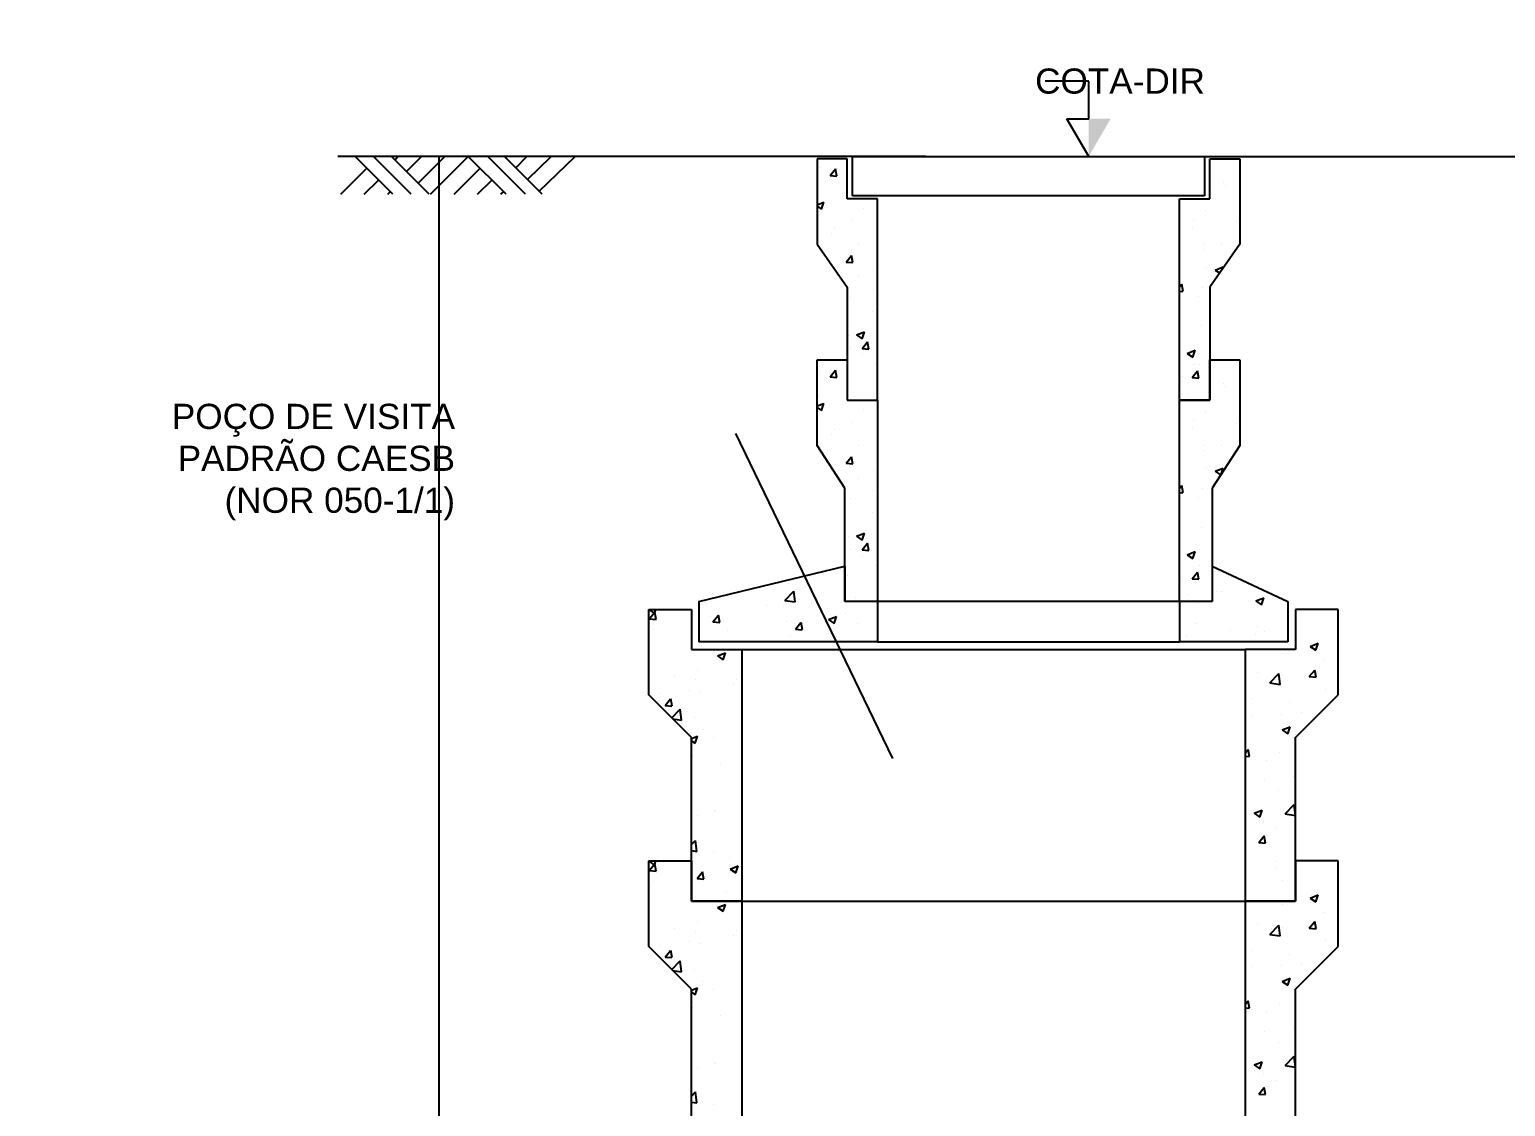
# Model space of a CAD drawing. Extents: x -160 to 364724, y -100 to 7353297.
# Drawn here: x 361129.9 to 361329.1, y 7349322.3 to 7349467.7 of the extents above; entities that cross this region are included whole.
import ezdxf
from ezdxf.enums import TextEntityAlignment as Align

# ---------------------------------------------------------------- set-up
doc = ezdxf.new("R2010")
doc.units = 0
doc.header["$LTSCALE"] = 5
for name, color, linetype in [('desenho', 4, 'Continuous'), ('GER-SIMBOLOS', 1, 'Continuous'), ('PAREDE CONCRETO CORTE', 5, 'Continuous'), ('Q-PLATO', 5, 'Continuous'), ('SANC_COTAS', 1, 'Continuous'), ('TERRENO', 6, 'Continuous'), ('VEGETAÇÃO', 7, 'Continuous'), ('VISTA 3', 3, 'Continuous')]:
    doc.layers.add(name, color=color, linetype=linetype)
doc.styles.add('R-80', font='arial.ttf')
doc.styles.get("Standard").update_dxf_attribs({"font": 'arial.ttf'})
doc.dimstyles.new('LEADER - 25', dxfattribs={"dimscale": 0.025, "dimtxt": 2, "dimasz": 1.5, "dimexe": 2, "dimexo": 1, "dimgap": 1, "dimtad": 1, "dimzin": 0, "dimtxsty": 'R-80', "dimcen": 0, "dimdle": 2, "dimclrd": 1, "dimclre": 1, "dimclrt": 2, "dimadec": 0, "dimazin": 0, "dimtfac": 0.5, "dimtmove": 2, "dimatfit": 3, "dimfxl": 1, "dimtolj": 1, "dimtzin": 0, "dimarcsym": 0})

msp = doc.modelspace()

# ---------------------------------------------------------------- linework, layer by layer
msp.add_solid([(361185.158, 7349450.52), (361185.162, 7349450.524), (361185.121, 7349450.558), (361185.125, 7349450.562)])
at = {"layer": 'desenho', "color": 1}
for p, q in [((361285.111, 7349390.454), (361244.344, 7349390.454)), ((361244.344, 7349385.019), (361285.111, 7349385.019)), ((361226.036, 7349383.962), (361293.982, 7349383.962)), ((361226.036, 7349349.989), (361293.982, 7349349.989))]:
    msp.add_line(p, q, dxfattribs=at)
at = {"layer": 'GER-SIMBOLOS', "linetype": 'Continuous'}
for p, q in [((361272.859, 7349460.733), (361266.975, 7349460.733)), ((361272.859, 7349450.541), (361269.917, 7349455.637)), ((361269.917, 7349455.637), (361272.859, 7349455.637))]:
    msp.add_line(p, q, dxfattribs=at)
at = {"layer": 'GER-SIMBOLOS'}
for p, q in [((361272.859, 7349455.637), (361272.859, 7349460.733)), ((361178.913, 7349445.445), (361173.818, 7349450.541)), ((361181.39, 7349445.445), (361176.295, 7349450.541)), ((361183.832, 7349445.445), (361178.736, 7349450.541)), ((361179.247, 7349450.192), (361179.595, 7349450.541)), ((361180.829, 7349448.61), (361182.76, 7349450.541)), ((361182.411, 7349447.028), (361185.925, 7349450.541)), ((361183.994, 7349445.445), (361189.09, 7349450.541)), ((361194.185, 7349445.445), (361189.09, 7349450.541)), ((361196.806, 7349445.445), (361191.71, 7349450.541)), ((361199.068, 7349445.445), (361193.972, 7349450.541)), ((361195.49, 7349449.023), (361197.008, 7349450.541)), ((361197.072, 7349447.441), (361200.287, 7349450.541)), ((361198.655, 7349445.858), (361203.51, 7349450.541)), ((361171.886, 7349445.445), (361175.392, 7349448.951)), ((361187.174, 7349445.445), (361190.68, 7349448.951)), ((361175.051, 7349445.445), (361176.975, 7349447.369)), ((361190.338, 7349445.445), (361192.262, 7349447.369)), ((361178.216, 7349445.445), (361178.557, 7349445.786)), ((361193.503, 7349445.445), (361193.844, 7349445.786))]:
    msp.add_line(p, q, dxfattribs=at)
at = {"layer": 'GER-SIMBOLOS', "linetype": 'Continuous'}
msp.add_solid([(361272.859, 7349455.637), (361275.801, 7349455.637), (361272.859, 7349450.541)], dxfattribs=at)
at = {"layer": 'PAREDE CONCRETO CORTE'}
for p, q in [((361240.267, 7349450.246), (361236.19, 7349450.246)), ((361236.19, 7349450.246), (361236.19, 7349438.696)), ((361240.267, 7349444.811), (361240.267, 7349450.246)), ((361289.188, 7349444.811), (361289.188, 7349450.246)), ((361289.188, 7349450.246), (361293.264, 7349450.246)), ((361293.264, 7349450.246), (361293.264, 7349438.696)), ((361244.344, 7349444.811), (361240.267, 7349444.811)), ((361244.344, 7349417.633), (361244.344, 7349444.811)), ((361285.111, 7349444.811), (361289.188, 7349444.811)), ((361285.111, 7349417.633), (361285.111, 7349444.811)), ((361236.19, 7349438.696), (361240.267, 7349432.92)), ((361293.264, 7349438.696), (361289.188, 7349432.92)), ((361240.267, 7349432.92), (361240.267, 7349417.633)), ((361289.188, 7349432.92), (361289.188, 7349417.633)), ((361236.19, 7349423.068), (361240.267, 7349423.068)), ((361236.19, 7349411.517), (361236.19, 7349423.068)), ((361240.267, 7349423.068), (361240.267, 7349417.633)), ((361289.188, 7349417.633), (361289.188, 7349423.068)), ((361289.188, 7349423.068), (361293.264, 7349423.068)), ((361293.264, 7349423.068), (361293.264, 7349411.517)), ((361240.267, 7349417.633), (361244.344, 7349417.633)), ((361240.267, 7349417.633), (361244.344, 7349417.633)), ((361244.344, 7349417.633), (361244.344, 7349390.454)), ((361285.111, 7349417.633), (361289.188, 7349417.633)), ((361285.111, 7349390.454), (361285.111, 7349417.633)), ((361289.188, 7349417.633), (361285.111, 7349417.633)), ((361239.927, 7349405.742), (361236.19, 7349411.517)), ((361293.264, 7349411.517), (361289.527, 7349405.742)), ((361239.927, 7349390.454), (361239.927, 7349405.742)), ((361289.527, 7349405.742), (361289.527, 7349390.454)), ((361220.223, 7349390.454), (361239.927, 7349395.211)), ((361239.927, 7349395.211), (361239.927, 7349390.454)), ((361289.527, 7349395.211), (361289.527, 7349390.454)), ((361289.527, 7349395.211), (361299.719, 7349390.454)), ((361213.467, 7349377.847), (361213.467, 7349389.397)), ((361213.467, 7349389.397), (361219.242, 7349389.397)), ((361219.242, 7349389.397), (361219.242, 7349383.962)), ((361220.223, 7349390.454), (361220.223, 7349385.019)), ((361244.344, 7349390.454), (361239.927, 7349390.454)), ((361244.344, 7349390.454), (361239.927, 7349390.454)), ((361244.344, 7349390.454), (361244.344, 7349385.019)), ((361289.527, 7349390.454), (361285.111, 7349390.454)), ((361285.111, 7349390.454), (361285.111, 7349385.019)), ((361289.527, 7349390.454), (361285.111, 7349390.454)), ((361299.719, 7349390.454), (361299.719, 7349385.019)), ((361306.552, 7349389.397), (361300.776, 7349389.397)), ((361300.776, 7349389.397), (361300.776, 7349383.962)), ((361306.552, 7349377.847), (361306.552, 7349389.397)), ((361244.344, 7349385.019), (361220.223, 7349385.019)), ((361299.719, 7349385.019), (361285.111, 7349385.019)), ((361219.242, 7349383.962), (361226.036, 7349383.962)), ((361226.036, 7349383.962), (361226.036, 7349349.989)), ((361300.776, 7349383.962), (361293.982, 7349383.962)), ((361293.982, 7349383.962), (361293.982, 7349349.989)), ((361219.242, 7349372.071), (361213.467, 7349377.847)), ((361300.776, 7349372.071), (361306.552, 7349377.847)), ((361219.242, 7349349.989), (361219.242, 7349372.071)), ((361300.776, 7349349.989), (361300.776, 7349372.071)), ((361213.467, 7349343.874), (361213.467, 7349355.425)), ((361213.467, 7349355.425), (361219.242, 7349355.425)), ((361219.242, 7349355.425), (361219.242, 7349349.989)), ((361306.552, 7349355.425), (361300.776, 7349355.425)), ((361300.776, 7349355.425), (361300.776, 7349349.989)), ((361306.552, 7349343.874), (361306.552, 7349355.425)), ((361219.242, 7349349.989), (361226.036, 7349349.989)), ((361226.036, 7349349.989), (361219.242, 7349349.989)), ((361226.036, 7349349.989), (361226.036, 7349316.016)), ((361300.776, 7349349.989), (361293.982, 7349349.989)), ((361293.982, 7349349.989), (361293.982, 7349316.016)), ((361293.982, 7349349.989), (361300.776, 7349349.989)), ((361219.242, 7349338.099), (361213.467, 7349343.874)), ((361300.776, 7349338.099), (361306.552, 7349343.874)), ((361219.242, 7349316.016), (361219.242, 7349338.099)), ((361300.776, 7349316.016), (361300.776, 7349338.099))]:
    msp.add_line(p, q, dxfattribs=at)
at = {"layer": 'Q-PLATO'}
msp.add_circle((361476.319, 7349234.441), 463.496, dxfattribs=at)
at = {"layer": 'SANC_COTAS'}
msp.add_line((361222.404, 7349450.541), (361185.091, 7349450.541), dxfattribs=at)
at = {"layer": 'TERRENO'}
for p, q in [((361250.861, 7349450.541), (361171.498, 7349450.541)), ((361285.749, 7349450.541), (361606, 7349450.541))]:
    msp.add_line(p, q, dxfattribs=at)
at = {"layer": 'VEGETAÇÃO', "color": 1, "linetype": 'Continuous'}
for p, q in [((361236.457, 7349449.013), (361236.457, 7349449.013)), ((361237.938, 7349447.98), (361238.686, 7349448.872)), ((361238.87, 7349447.9), (361238.691, 7349448.873)), ((361237.938, 7349447.98), (361238.866, 7349447.899)), ((361290.989, 7349447.081), (361290.989, 7349447.081)), ((361291.336, 7349446.665), (361291.336, 7349446.665)), ((361236.334, 7349445.473), (361236.334, 7349445.473)), ((361236.208, 7349444.036), (361237.103, 7349444.379)), ((361236.208, 7349443.832), (361236.788, 7349443.441)), ((361236.788, 7349443.441), (361237.103, 7349444.38)), ((361242.389, 7349443.577), (361242.389, 7349443.577)), ((361288.61, 7349443.192), (361288.61, 7349443.192)), ((361238.563, 7349440.829), (361238.563, 7349440.829)), ((361241.023, 7349441.857), (361241.023, 7349441.857)), ((361286.903, 7349440.955), (361286.903, 7349440.955)), ((361287.039, 7349442.084), (361287.039, 7349442.084)), ((361292.785, 7349441.729), (361292.785, 7349441.729)), ((361238.13, 7349440.122), (361238.13, 7349440.122)), ((361241.838, 7349438.743), (361241.838, 7349438.743)), ((361288.311, 7349438.728), (361288.311, 7349438.728)), ((361290.761, 7349438.674), (361290.761, 7349438.674)), ((361240.093, 7349436.297), (361240.842, 7349437.189)), ((361240.835, 7349436.687), (361240.835, 7349436.687)), ((361241.025, 7349436.216), (361240.846, 7349437.19)), ((361288.421, 7349438.021), (361288.421, 7349438.021)), ((361291.586, 7349436.641), (361291.586, 7349436.641)), ((361240.093, 7349436.297), (361241.021, 7349436.215)), ((361243.854, 7349435.287), (361243.854, 7349435.287)), ((361288.699, 7349435.603), (361288.699, 7349435.603)), ((361289.931, 7349435.22), (361291.018, 7349435.638)), ((361289.931, 7349435.221), (361290.525, 7349434.82)), ((361290.943, 7349435.413), (361291.018, 7349435.638)), ((361241.748, 7349434.31), (361241.748, 7349434.31)), ((361243.764, 7349432.584), (361243.764, 7349432.584)), ((361285.111, 7349432.94), (361285.405, 7349433.29)), ((361285.588, 7349432.318), (361285.409, 7349433.291)), ((361288.232, 7349432.851), (361288.232, 7349432.851)), ((361240.646, 7349431.516), (361240.646, 7349431.516)), ((361285.111, 7349432.358), (361285.584, 7349432.317)), ((361285.221, 7349430.832), (361285.221, 7349430.832)), ((361287.635, 7349431.683), (361287.635, 7349431.683)), ((361243.656, 7349429.673), (361243.656, 7349429.673)), ((361241.508, 7349426.445), (361242.595, 7349426.862)), ((361242.281, 7349425.924), (361242.595, 7349426.863)), ((361288.043, 7349427.68), (361288.043, 7349427.68)), ((361240.457, 7349426.345), (361240.457, 7349426.345)), ((361240.739, 7349424.647), (361240.739, 7349424.647)), ((361241.508, 7349426.446), (361242.28, 7349425.924)), ((361242.248, 7349424.613), (361242.997, 7349425.506)), ((361242.248, 7349424.613), (361243.176, 7349424.532)), ((361243.181, 7349424.533), (361243.001, 7349425.507)), ((361242.344, 7349423.909), (361242.344, 7349423.909)), ((361244.014, 7349422.561), (361244.014, 7349422.561)), ((361286.151, 7349423.957), (361287.239, 7349424.374)), ((361286.152, 7349423.958), (361286.924, 7349423.436)), ((361286.924, 7349423.436), (361287.239, 7349424.375)), ((361287.854, 7349422.509), (361287.854, 7349422.509)), ((361236.457, 7349421.835), (361236.457, 7349421.835)), ((361237.938, 7349420.802), (361238.686, 7349421.694)), ((361237.938, 7349420.802), (361238.866, 7349420.721)), ((361238.87, 7349420.721), (361238.691, 7349421.695)), ((361240.268, 7349421.175), (361240.268, 7349421.175)), ((361285.472, 7349420.809), (361285.472, 7349420.809)), ((361286.811, 7349420.715), (361287.56, 7349421.607)), ((361286.811, 7349420.715), (361287.739, 7349420.633)), ((361286.993, 7349422.416), (361286.993, 7349422.416)), ((361287.743, 7349420.634), (361287.564, 7349421.608)), ((361286.25, 7349418.516), (361286.25, 7349418.516)), ((361290.989, 7349419.903), (361290.989, 7349419.903)), ((361291.336, 7349419.486), (361291.336, 7349419.486)), ((361236.208, 7349416.857), (361237.103, 7349417.201)), ((361236.208, 7349416.654), (361236.788, 7349416.263)), ((361236.334, 7349418.295), (361236.334, 7349418.295)), ((361236.788, 7349416.263), (361237.103, 7349417.202)), ((361241.366, 7349418.195), (361241.366, 7349418.195)), ((361241.023, 7349414.679), (361241.023, 7349414.679)), ((361242.389, 7349416.399), (361242.389, 7349416.399)), ((361287.039, 7349414.906), (361287.039, 7349414.906)), ((361288.61, 7349416.014), (361288.61, 7349416.014)), ((361292.785, 7349414.551), (361292.785, 7349414.551)), ((361238.13, 7349412.944), (361238.13, 7349412.944)), ((361238.563, 7349413.651), (361238.563, 7349413.651)), ((361286.903, 7349413.777), (361286.903, 7349413.777)), ((361241.838, 7349411.565), (361241.838, 7349411.565)), ((361288.311, 7349411.549), (361288.311, 7349411.549)), ((361288.421, 7349410.843), (361288.421, 7349410.843)), ((361290.761, 7349411.496), (361290.761, 7349411.496)), ((361240.093, 7349409.119), (361240.842, 7349410.011)), ((361240.093, 7349409.119), (361241.021, 7349409.037)), ((361240.835, 7349409.509), (361240.835, 7349409.509)), ((361241.025, 7349409.038), (361240.846, 7349410.012)), ((361291.586, 7349409.463), (361291.586, 7349409.463)), ((361241.748, 7349407.132), (361241.748, 7349407.132)), ((361243.854, 7349408.109), (361243.854, 7349408.109)), ((361288.699, 7349408.425), (361288.699, 7349408.425)), ((361289.931, 7349408.042), (361291.018, 7349408.46)), ((361289.931, 7349408.043), (361290.684, 7349407.535)), ((361290.734, 7349407.614), (361291.018, 7349408.46)), ((361243.764, 7349405.406), (361243.764, 7349405.406)), ((361285.111, 7349405.762), (361285.405, 7349406.112)), ((361285.111, 7349405.18), (361285.584, 7349405.139)), ((361285.588, 7349405.139), (361285.409, 7349406.113)), ((361288.232, 7349405.672), (361288.232, 7349405.672)), ((361240.646, 7349404.338), (361240.646, 7349404.338)), ((361285.221, 7349403.654), (361285.221, 7349403.654)), ((361287.635, 7349404.505), (361287.635, 7349404.505)), ((361243.656, 7349402.495), (361243.656, 7349402.495)), ((361240.457, 7349399.167), (361240.457, 7349399.167)), ((361241.508, 7349399.267), (361242.595, 7349399.684)), ((361241.508, 7349399.267), (361242.28, 7349398.746)), ((361242.281, 7349398.746), (361242.595, 7349399.685)), ((361288.043, 7349400.502), (361288.043, 7349400.502)), ((361240.739, 7349397.469), (361240.739, 7349397.469)), ((361242.248, 7349397.435), (361242.997, 7349398.328)), ((361242.248, 7349397.435), (361243.176, 7349397.354)), ((361242.344, 7349396.731), (361242.344, 7349396.731)), ((361243.181, 7349397.355), (361243.001, 7349398.329)), ((361286.151, 7349396.779), (361287.239, 7349397.196)), ((361286.152, 7349396.78), (361286.924, 7349396.258)), ((361286.924, 7349396.258), (361287.239, 7349397.197)), ((361244.014, 7349395.382), (361244.014, 7349395.382)), ((361286.993, 7349395.238), (361286.993, 7349395.238)), ((361287.854, 7349395.331), (361287.854, 7349395.331)), ((361232.293, 7349392.903), (361232.293, 7349392.903)), ((361240.268, 7349393.997), (361240.268, 7349393.997)), ((361285.472, 7349393.631), (361285.472, 7349393.631)), ((361286.811, 7349393.537), (361287.56, 7349394.429)), ((361286.811, 7349393.537), (361287.739, 7349393.455)), ((361287.743, 7349393.456), (361287.564, 7349394.43)), ((361231.846, 7349390.604), (361233.056, 7349391.865)), ((361233.228, 7349390.39), (361233.057, 7349391.865)), ((361241.366, 7349391.017), (361241.366, 7349391.017)), ((361286.25, 7349391.338), (361286.25, 7349391.338)), ((361290.139, 7349391.85), (361290.139, 7349391.85)), ((361290.715, 7349391.827), (361290.715, 7349391.827)), ((361295.423, 7349390.525), (361296.51, 7349390.943)), ((361295.511, 7349391.155), (361295.511, 7349391.155)), ((361296.196, 7349390.005), (361296.511, 7349390.943)), ((361213.467, 7349389.37), (361213.537, 7349389.397)), ((361213.467, 7349389.36), (361214.23, 7349388.846)), ((361213.51, 7349388.106), (361214.258, 7349388.998)), ((361214.23, 7349388.846), (361214.415, 7349389.397)), ((361214.442, 7349388.025), (361214.263, 7349388.999)), ((361221.066, 7349390.274), (361221.066, 7349390.274)), ((361229.358, 7349389.924), (361229.358, 7349389.924)), ((361231.595, 7349389.731), (361231.595, 7349389.731)), ((361231.846, 7349390.603), (361233.228, 7349390.389)), ((361235.484, 7349390.243), (361235.484, 7349390.243)), ((361237.649, 7349389.574), (361237.649, 7349389.574)), ((361240.079, 7349388.826), (361240.079, 7349388.826)), ((361287.665, 7349390.161), (361287.665, 7349390.161)), ((361295.423, 7349390.526), (361296.196, 7349390.005)), ((361213.51, 7349388.106), (361214.438, 7349388.024)), ((361221.786, 7349388.439), (361221.786, 7349388.439)), ((361222.122, 7349387.701), (361222.87, 7349388.594)), ((361222.122, 7349387.701), (361223.05, 7349387.62)), ((361223.054, 7349387.621), (361222.875, 7349388.595)), ((361232.104, 7349387.733), (361232.104, 7349387.733)), ((361233.262, 7349386.727), (361234.011, 7349387.619)), ((361233.262, 7349386.727), (361234.191, 7349386.646)), ((361234.195, 7349386.646), (361234.015, 7349387.62)), ((361237.728, 7349388.004), (361238.816, 7349388.421)), ((361237.729, 7349388.004), (361238.501, 7349387.483)), ((361238.501, 7349387.483), (361238.816, 7349388.422)), ((361241.702, 7349387.463), (361241.702, 7349387.463)), ((361287.398, 7349387.472), (361287.398, 7349387.472)), ((361295.69, 7349387.121), (361295.69, 7349387.121)), ((361214.112, 7349386.609), (361214.112, 7349386.609)), ((361224.037, 7349386.568), (361224.037, 7349386.568)), ((361232.644, 7349385.909), (361232.644, 7349385.909)), ((361286.053, 7349385.724), (361286.053, 7349385.724)), ((361291.935, 7349386.498), (361291.935, 7349386.498)), ((361295.322, 7349385.984), (361295.322, 7349385.984)), ((361296.647, 7349386.392), (361296.647, 7349386.392)), ((361300.926, 7349385.9), (361300.926, 7349385.9)), ((361302.744, 7349384.39), (361303.832, 7349384.808)), ((361302.923, 7349384.764), (361302.923, 7349384.764)), ((361303.517, 7349383.87), (361303.832, 7349384.809)), ((361219.158, 7349384.112), (361219.158, 7349384.112)), ((361222.728, 7349383.113), (361223.816, 7349383.53)), ((361222.728, 7349383.113), (361223.501, 7349382.592)), ((361223.501, 7349382.592), (361223.816, 7349383.531)), ((361299.078, 7349383.458), (361299.078, 7349383.458)), ((361302.745, 7349384.391), (361303.517, 7349383.87)), ((361220.044, 7349381.173), (361220.044, 7349381.173)), ((361295.59, 7349380.934), (361295.59, 7349380.934)), ((361297.323, 7349379.481), (361298.533, 7349380.742)), ((361298.706, 7349379.267), (361298.534, 7349380.742)), ((361302.635, 7349380.308), (361303.384, 7349381.2)), ((361303.568, 7349380.228), (361303.388, 7349381.201)), ((361304.648, 7349382.489), (361304.648, 7349382.489)), ((361216.984, 7349380.331), (361216.984, 7349380.331)), ((361219.761, 7349379.915), (361219.761, 7349379.915)), ((361224.843, 7349379.273), (361224.843, 7349379.273)), ((361225.275, 7349379.98), (361225.275, 7349379.98)), ((361297.324, 7349379.48), (361298.705, 7349379.265)), ((361299.021, 7349380.425), (361299.021, 7349380.425)), ((361302.635, 7349380.308), (361303.564, 7349380.227)), ((361215.072, 7349377.986), (361215.072, 7349377.986)), ((361215.665, 7349376.422), (361216.414, 7349377.315)), ((361216.597, 7349376.342), (361216.418, 7349377.316)), ((361218.96, 7349378.498), (361218.96, 7349378.498)), ((361220.259, 7349378.244), (361220.259, 7349378.244)), ((361294.992, 7349377.332), (361294.992, 7349377.332)), ((361299.899, 7349376.828), (361299.899, 7349376.828)), ((361304.801, 7349378.623), (361304.801, 7349378.623)), ((361215.665, 7349376.422), (361216.593, 7349376.341)), ((361216.587, 7349374.726), (361217.709, 7349375.895)), ((361217.882, 7349374.42), (361217.71, 7349375.896)), ((361219.572, 7349374.744), (361219.572, 7349374.744)), ((361294.882, 7349375.091), (361294.882, 7349375.091)), ((361298.832, 7349375.254), (361298.832, 7349375.254)), ((361301.522, 7349375.499), (361301.522, 7349375.499)), ((361303.173, 7349374.741), (361303.173, 7349374.741)), ((361216.713, 7349374.6), (361217.881, 7349374.419)), ((361220.757, 7349373.147), (361220.757, 7349373.147)), ((361298.965, 7349373.127), (361300.053, 7349373.545)), ((361298.965, 7349373.128), (361299.738, 7349372.607)), ((361299.738, 7349372.607), (361300.053, 7349373.545)), ((361219.242, 7349371.962), (361220.036, 7349372.267)), ((361219.242, 7349371.653), (361219.722, 7349371.329)), ((361219.402, 7349371.906), (361219.402, 7349371.906)), ((361219.722, 7349371.329), (361220.037, 7349372.268)), ((361222.185, 7349372.085), (361222.185, 7349372.085)), ((361300.715, 7349372.497), (361300.715, 7349372.497)), ((361219.383, 7349369.573), (361219.383, 7349369.573)), ((361293.982, 7349369.995), (361294.399, 7349370.492)), ((361293.982, 7349369.57), (361294.578, 7349369.518)), ((361294.582, 7349369.519), (361294.403, 7349370.493)), ((361296.808, 7349368.932), (361296.808, 7349368.932)), ((361298.643, 7349370.083), (361298.643, 7349370.083)), ((361223.124, 7349368.496), (361223.124, 7349368.496)), ((361300.518, 7349366.883), (361300.518, 7349366.883)), ((361296.629, 7349366.371), (361296.629, 7349366.371)), ((361298.454, 7349364.913), (361298.454, 7349364.913)), ((361299.383, 7349361.78), (361300.592, 7349363.041)), ((361300.765, 7349361.566), (361300.593, 7349363.041)), ((361219.998, 7349361.505), (361219.998, 7349361.505)), ((361222.394, 7349362.186), (361222.394, 7349362.186)), ((361222.435, 7349362.062), (361222.435, 7349362.062)), ((361295.186, 7349361.864), (361296.273, 7349362.281)), ((361295.186, 7349361.865), (361295.959, 7349361.343)), ((361295.544, 7349361.266), (361295.544, 7349361.266)), ((361295.959, 7349361.343), (361296.274, 7349362.282)), ((361296.432, 7349360.757), (361296.432, 7349360.757)), ((361299.383, 7349361.779), (361300.765, 7349361.564)), ((361295.805, 7349357.916), (361296.554, 7349358.809)), ((361296.737, 7349357.836), (361296.558, 7349358.809)), ((361297.059, 7349358.909), (361297.059, 7349358.909)), ((361298.266, 7349359.742), (361298.266, 7349359.742)), ((361219.242, 7349357.646), (361219.768, 7349358.194)), ((361219.242, 7349356.826), (361219.94, 7349356.718)), ((361219.941, 7349356.719), (361219.769, 7349358.194)), ((361295.805, 7349357.916), (361296.733, 7349357.835)), ((361213.467, 7349355.397), (361213.537, 7349355.425)), ((361213.467, 7349355.388), (361214.23, 7349354.873)), ((361213.51, 7349354.133), (361214.258, 7349355.025)), ((361214.23, 7349354.873), (361214.415, 7349355.425)), ((361214.442, 7349354.053), (361214.263, 7349355.026)), ((361222.196, 7349356.572), (361222.196, 7349356.572)), ((361224.362, 7349355.903), (361224.362, 7349355.903)), ((361224.441, 7349354.333), (361225.528, 7349354.75)), ((361225.214, 7349353.812), (361225.529, 7349354.751)), ((361298.228, 7349355.405), (361298.228, 7349355.405)), ((361213.51, 7349354.133), (361214.438, 7349354.052)), ((361219.975, 7349353.056), (361220.724, 7349353.948)), ((361219.975, 7349353.056), (361220.903, 7349352.975)), ((361220.908, 7349352.975), (361220.728, 7349353.949)), ((361224.441, 7349354.333), (361225.214, 7349353.812)), ((361298.077, 7349354.572), (361298.077, 7349354.572)), ((361214.112, 7349352.636), (361214.112, 7349352.636)), ((361219.357, 7349352.238), (361219.357, 7349352.238)), ((361223.993, 7349351.22), (361223.993, 7349351.22)), ((361298.985, 7349352.75), (361298.985, 7349352.75)), ((361300.926, 7349351.927), (361300.926, 7349351.927)), ((361302.744, 7349350.418), (361303.832, 7349350.835)), ((361302.923, 7349350.792), (361302.923, 7349350.792)), ((361303.517, 7349349.897), (361303.832, 7349350.836)), ((361219.158, 7349350.14), (361219.158, 7349350.14)), ((361222.728, 7349349.14), (361223.816, 7349349.558)), ((361222.728, 7349349.141), (361223.501, 7349348.62)), ((361223.501, 7349348.62), (361223.816, 7349349.558)), ((361299.078, 7349349.485), (361299.078, 7349349.485)), ((361302.745, 7349350.418), (361303.517, 7349349.897)), ((361220.044, 7349347.201), (361220.044, 7349347.201)), ((361295.59, 7349346.962), (361295.59, 7349346.962)), ((361302.635, 7349346.335), (361303.384, 7349347.228)), ((361303.568, 7349346.255), (361303.388, 7349347.229)), ((361304.648, 7349348.517), (361304.648, 7349348.517)), ((361216.984, 7349346.358), (361216.984, 7349346.358)), ((361219.761, 7349345.942), (361219.761, 7349345.942)), ((361224.843, 7349345.3), (361224.843, 7349345.3)), ((361225.275, 7349346.008), (361225.275, 7349346.008)), ((361297.323, 7349345.509), (361298.533, 7349346.769)), ((361297.324, 7349345.507), (361298.705, 7349345.293)), ((361298.706, 7349345.294), (361298.534, 7349346.77)), ((361299.021, 7349346.452), (361299.021, 7349346.452)), ((361302.635, 7349346.335), (361303.564, 7349346.254)), ((361215.072, 7349344.014), (361215.072, 7349344.014)), ((361215.665, 7349342.45), (361216.414, 7349343.342)), ((361216.597, 7349342.369), (361216.418, 7349343.343)), ((361218.96, 7349344.526), (361218.96, 7349344.526)), ((361220.259, 7349344.272), (361220.259, 7349344.272)), ((361294.992, 7349343.359), (361294.992, 7349343.359)), ((361299.899, 7349342.855), (361299.899, 7349342.855)), ((361304.801, 7349344.651), (361304.801, 7349344.651)), ((361215.665, 7349342.45), (361216.593, 7349342.368)), ((361216.587, 7349340.753), (361217.709, 7349341.923)), ((361217.882, 7349340.448), (361217.71, 7349341.923)), ((361294.882, 7349341.119), (361294.882, 7349341.119)), ((361298.832, 7349341.281), (361298.832, 7349341.281)), ((361301.522, 7349341.526), (361301.522, 7349341.526)), ((361216.713, 7349340.627), (361217.881, 7349340.446)), ((361219.572, 7349340.771), (361219.572, 7349340.771)), ((361220.757, 7349339.174), (361220.757, 7349339.174)), ((361298.965, 7349339.155), (361300.053, 7349339.572)), ((361298.965, 7349339.155), (361299.738, 7349338.634)), ((361299.738, 7349338.634), (361300.053, 7349339.573)), ((361303.173, 7349340.769), (361303.173, 7349340.769)), ((361219.242, 7349337.989), (361220.036, 7349338.294)), ((361219.242, 7349337.68), (361219.722, 7349337.356)), ((361219.402, 7349337.933), (361219.402, 7349337.933)), ((361219.722, 7349337.356), (361220.037, 7349338.295)), ((361222.185, 7349338.113), (361222.185, 7349338.113)), ((361300.715, 7349338.524), (361300.715, 7349338.524)), ((361219.383, 7349335.601), (361219.383, 7349335.601)), ((361293.982, 7349336.022), (361294.399, 7349336.519)), ((361293.982, 7349335.598), (361294.578, 7349335.546)), ((361294.582, 7349335.546), (361294.403, 7349336.52)), ((361296.808, 7349334.96), (361296.808, 7349334.96)), ((361298.643, 7349336.111), (361298.643, 7349336.111)), ((361223.124, 7349334.523), (361223.124, 7349334.523)), ((361300.518, 7349332.91), (361300.518, 7349332.91)), ((361296.629, 7349332.398), (361296.629, 7349332.398)), ((361298.454, 7349330.94), (361298.454, 7349330.94)), ((361299.383, 7349327.807), (361300.592, 7349329.068)), ((361300.765, 7349327.593), (361300.593, 7349329.068)), ((361219.998, 7349327.532), (361219.998, 7349327.532)), ((361222.394, 7349328.213), (361222.394, 7349328.213)), ((361222.435, 7349328.089), (361222.435, 7349328.089)), ((361295.186, 7349327.891), (361296.273, 7349328.309)), ((361295.186, 7349327.892), (361295.959, 7349327.371)), ((361295.544, 7349327.293), (361295.544, 7349327.293)), ((361295.959, 7349327.371), (361296.274, 7349328.309)), ((361299.383, 7349327.806), (361300.765, 7349327.592)), ((361296.432, 7349326.784), (361296.432, 7349326.784)), ((361297.059, 7349324.936), (361297.059, 7349324.936)), ((361298.266, 7349325.77), (361298.266, 7349325.77)), ((361219.242, 7349323.673), (361219.768, 7349324.222)), ((361219.941, 7349322.747), (361219.769, 7349324.222)), ((361295.805, 7349323.944), (361296.554, 7349324.836)), ((361295.805, 7349323.944), (361296.733, 7349323.862)), ((361296.737, 7349323.863), (361296.558, 7349324.837)), ((361219.242, 7349322.853), (361219.94, 7349322.745)), ((361222.196, 7349322.599), (361222.196, 7349322.599))]:
    msp.add_line(p, q, dxfattribs=at)
at = {"layer": 'VISTA 3'}
for p, q in [((361240.946, 7349445.255), (361240.946, 7349450.541)), ((361240.946, 7349450.541), (361288.508, 7349450.541)), ((361288.508, 7349450.541), (361288.508, 7349445.255)), ((361288.508, 7349445.255), (361240.946, 7349445.255))]:
    msp.add_line(p, q, dxfattribs=at)

# ---------------------------------------------------------------- texts
at = {"layer": 'GER-SIMBOLOS', "color": 7, "linetype": 'Continuous'}
msp.add_attdef('COTA-DIR', text='', height=3.397, dxfattribs=at).set_placement((361265.616, 7349460.733), align=Align.MIDDLE_LEFT)
at = {"layer": 'SANC_COTAS', "insert": (361185.086, 7349337.412), "char_height": 0.05, "attachment_point": 5, "rotation": 90, "style": 'R-80'}
msp.add_mtext('\\A1;226,26', dxfattribs=at)

# ---------------------------------------------------------------- leaders
at = {"layer": 'SANC_COTAS'}
msp.add_leader([(361246.428, 7349369.261), (361225.192, 7349413.14)], dimstyle='LEADER - 25', dxfattribs=at)

# ---------------------------------------------------------------- next in the draw order: wipeouts: each hides what was drawn before it
msp.add_wipeout([(361148.237, 7349399.379), (361188.494, 7349399.379), (361188.494, 7349418.342), (361148.237, 7349418.342)]).dxf.layer = 'SANC_COTAS'

# ---------------------------------------------------------------- next in the draw order: linework, layer by layer
msp.add_line((361185.141, 7349224.233), (361185.141, 7349450.591), dxfattribs=at)

# ---------------------------------------------------------------- next in the draw order: texts
at = {"layer": 'SANC_COTAS', "color": 2, "insert": (361187.305, 7349417.153), "char_height": 3.39726, "attachment_point": 3, "style": 'R-80'}
msp.add_mtext('\\pxqr;POÇO DE VISITA\\PPADRÃO CAESB\\P (NOR 050-1/1)', dxfattribs=at)

doc.saveas('drawing.dxf')
